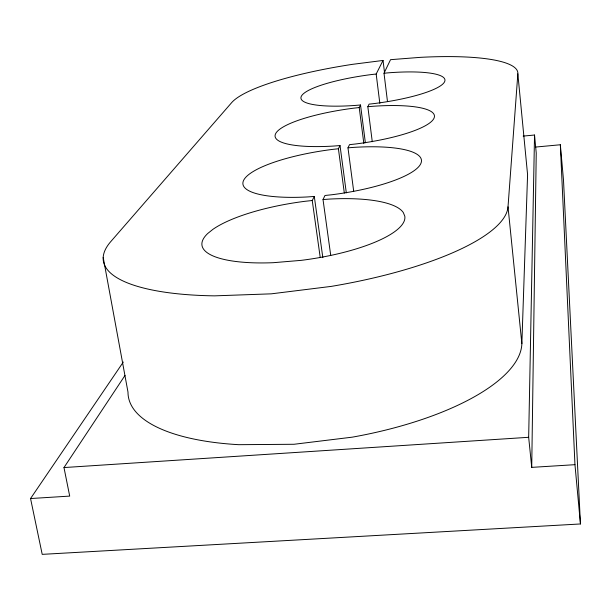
<?xml version="1.0" encoding="UTF-8"?>
<svg xmlns="http://www.w3.org/2000/svg" width="611" height="611" viewBox="0 0 611 611"><rect width="100%" height="100%" fill="white"/><g stroke="black" fill="none" stroke-linecap="round" stroke-linejoin="round"><path stroke-width="0.92" d="M123.292 362.056L30.55 498.538L42.212 554.36L580.45 523.963L574.959 464.681L531.723 467.369L536.237 153.071L534.533 135.023L523.176 136.093M531.723 467.369L528.668 437.3L534.533 135.023M103.206 257.445L127.997 392.163A198.735 73.167 -8.3 0 0 238.817 444.686L294.013 444.273L352.211 437.171A198.735 73.167 -8.3 0 0 521.863 343.688L527.583 174.624L517.845 73.847A145.563 29.32 -7.3 0 0 420.597 57.335L390.544 59.672L384.006 73.221L387.473 101.472M521.863 343.688L508.016 206.816L517.845 73.847M330.719 255.345L323.02 199.545L324.976 195.489L331.91 194.741A90.038 22.447 -7.7 0 0 420.758 163.717A90.038 22.447 -7.7 0 0 354.09 147.358L347.98 147.839L353.693 191.243M347.98 147.839L349.523 144.654L355.678 143.975A80.347 17.872 -7.4 0 0 433.963 118.282A80.347 17.872 -7.4 0 0 373.336 106.253L367.837 106.711L372.267 141.699M367.837 106.711L369.075 104.137L374.612 103.519A72.556 14.565 -7.3 0 0 444.571 81.782A72.556 14.565 -7.3 0 0 389.001 72.778L384.006 73.221M320.179 257.185L312.244 200.515L314.291 196.452L307.516 196.941A90.038 22.447 -7.7 0 1 243.766 180.077A90.038 22.447 -7.7 0 1 332.216 149.435L338.402 148.748L340.022 145.555L333.98 146.029A80.347 17.872 -7.4 0 1 275.676 133.603A80.347 17.872 -7.4 0 1 353.654 108.185L359.222 107.559L360.528 104.985L355.083 105.443A72.556 14.565 -7.3 0 1 301.406 96.126A72.556 14.565 -7.3 0 1 371.121 74.595L376.177 74.015L383.036 60.451L352.425 64.346A145.563 29.32 -7.3 0 0 231.745 102.533L110.79 241.582A204.311 57.694 -8.1 0 0 214.598 295.854L271.276 293.838L331.292 286.383A204.311 57.694 -8.1 0 0 508.016 206.816M30.55 498.538L69.7 496.101L63.979 467.56L125.011 375.421M312.244 200.515L305.263 201.271A102.457 29.015 -8.1 0 0 212.918 229.339L207.786 233.448A102.457 29.015 -8.1 0 0 273.331 262.692L301.192 260.355A102.457 29.015 -8.1 0 0 404.795 216.21L403.344 212.613A102.457 29.015 -8.1 0 0 329.887 199.056L323.02 199.545M535.748 147.045L560.333 144.761L563.495 180.085L580.45 523.963M63.979 467.56L528.668 437.3M314.291 196.452L322.837 257.659M340.022 145.555L346.315 192.839M338.402 148.748L344.321 193.045M360.528 104.985L365.363 142.753M359.222 107.559L363.835 143.463M376.177 74.015L379.828 103.366M383.036 60.451L384.655 73.656M560.333 144.761L574.959 464.681"/></g></svg>
